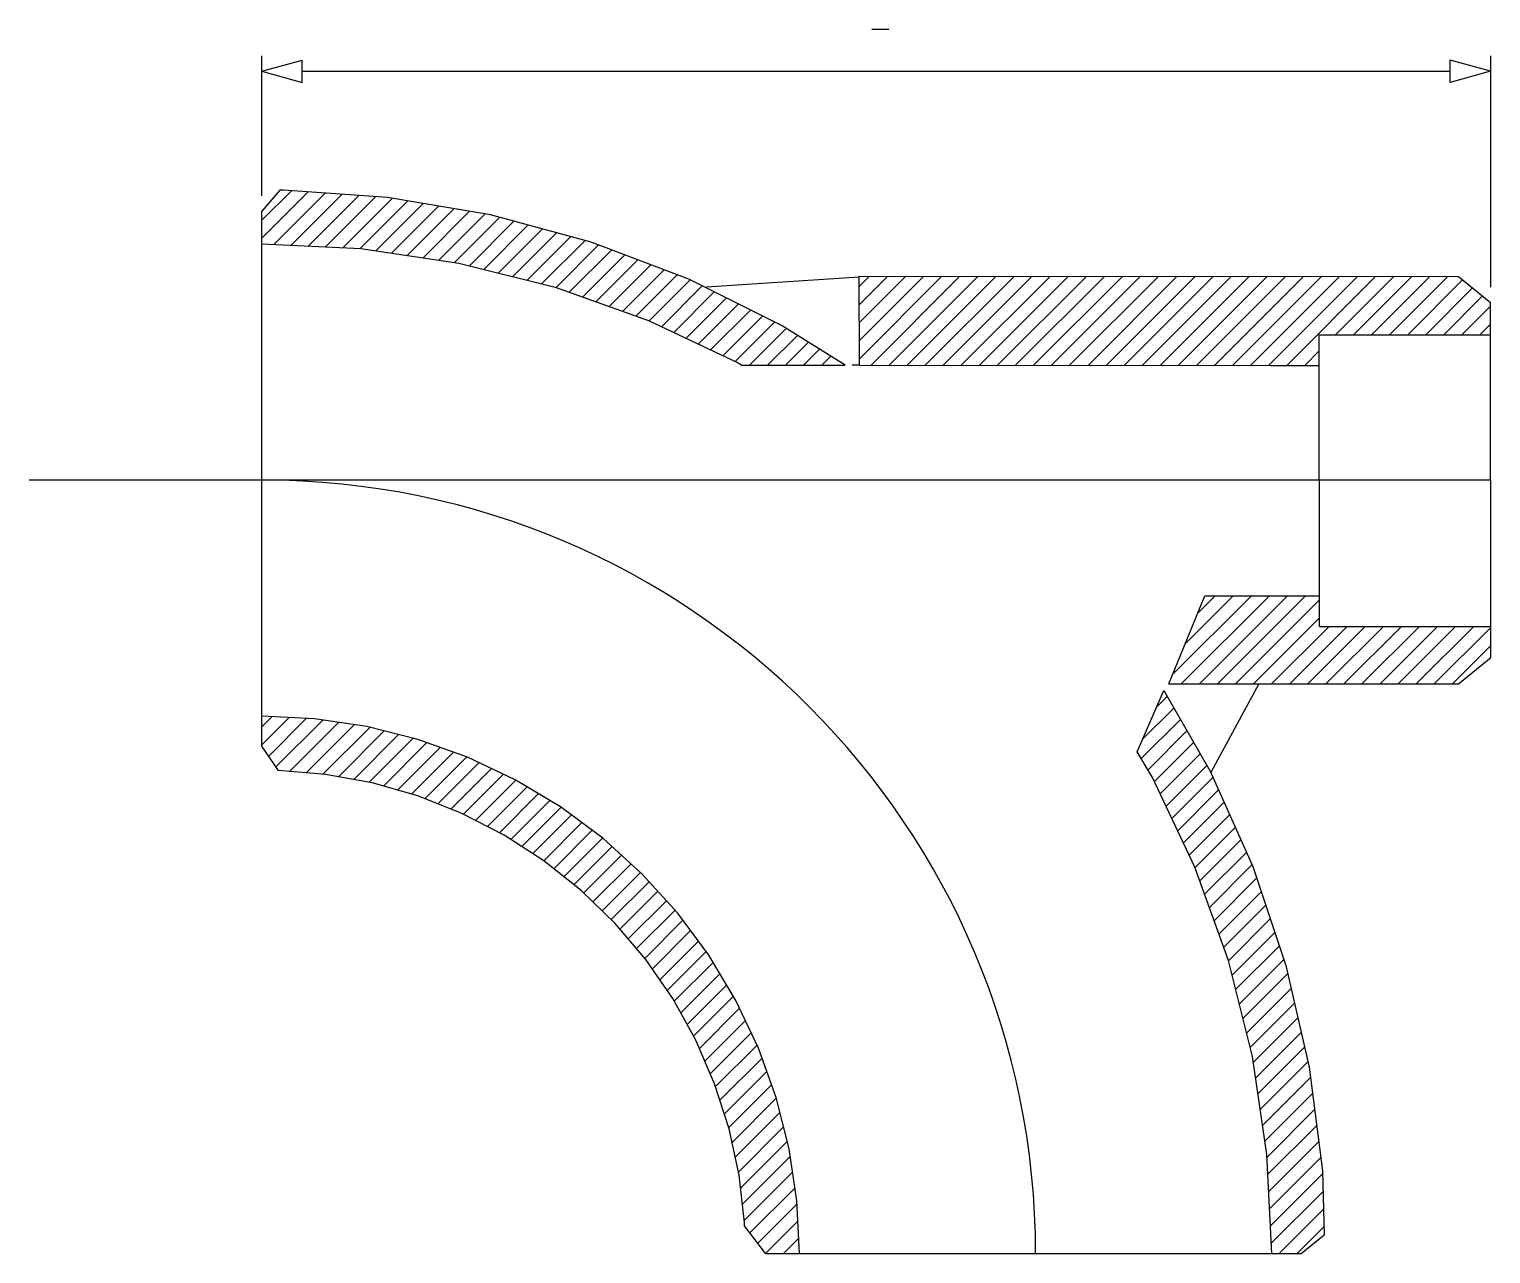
# Model space of a CAD drawing. Extents: x 461 to 1319, y 216 to 935.
import ezdxf

# ---------------------------------------------------------------- set-up
doc = ezdxf.new("R2010")
doc.units = 0
doc.header["$MEASUREMENT"] = 0
doc.layers.get('0').update_dxf_attribs({"linetype": 'CONTINUOUS'})
doc.layers.add('-1', color=7, linetype='CONTINUOUS')
doc.layers.add('1', color=7, linetype='CONTINUOUS')

msp = doc.modelspace()

# ---------------------------------------------------------------- linework, layer by layer
at = {"layer": '-1', "color": 3, "linetype": 'Continuous'}
for p, q in [((597.47, 909.9), (621.18, 916.46)), ((597.47, 909.9), (621.18, 903.35)), ((621.18, 903.35), (621.18, 916.46)), ((1318.39, 909.9), (1294.67, 916.46)), ((1294.67, 903.35), (1294.67, 916.46)), ((1318.39, 909.9), (1294.67, 903.35))]:
    msp.add_line(p, q, dxfattribs=at)
at = {"color": 7, "linetype": 'Continuous'}
for p, q in [((1217.89, 755.36), (1318.39, 755.36)), ((1189.38, 737.36), (1217.91, 737.36)), ((1182.93, 602.23), (1218.05, 602.23)), ((1218.07, 584.23), (1318.57, 584.23))]:
    msp.add_line(p, q, dxfattribs=at)
at = {"layer": '1', "color": 5, "linetype": 'Continuous'}
msp.add_line((955.3, 934.58), (965.3, 934.58), dxfattribs=at)
at = {"layer": '1', "color": 3, "linetype": 'Continuous'}
for p, q in [((597.47, 836.77), (597.47, 918.9)), ((1318.39, 918.9), (1318.39, 783.34)), ((621.18, 909.9), (1294.67, 909.9))]:
    msp.add_line(p, q, dxfattribs=at)
at = {"layer": '1', "color": 7, "linetype": 'Continuous'}
for p, q in [((608.03, 840.12), (597.51, 827.77)), ((610.16, 840.18), (608.03, 840.12)), ((671.26, 835.94), (610.16, 840.18)), ((731.66, 825.73), (671.26, 835.94)), ((597.51, 513.89), (597.51, 827.77)), ((790.77, 809.65), (731.66, 825.73)), ((597.51, 808.71), (655.59, 805.86)), ((848.01, 787.86), (790.77, 809.65)), ((655.59, 805.86), (713.12, 797.33)), ((713.12, 797.33), (769.53, 783.21)), ((948, 789.63), (1299.7, 789.55)), ((948.05, 737.41), (948, 789.63)), ((1299.7, 789.55), (1318.37, 774.34)), ((769.53, 783.21), (824.28, 763.62)), ((902.84, 760.56), (848.01, 787.86)), ((1318.59, 565.95), (1318.37, 774.34)), ((824.28, 763.62), (876.85, 738.76)), ((939.74, 737.42), (902.84, 760.56)), ((1218.07, 584.23), (1217.89, 755.36)), ((876.85, 738.76), (879.07, 737.43)), ((879.07, 737.43), (939.74, 737.42)), ((948.05, 737.41), (1189.38, 737.36)), ((1129.59, 550.49), (1150.82, 602.23)), ((1150.82, 602.23), (1182.93, 602.23)), ((1299.56, 550.45), (1318.59, 565.95)), ((1129.59, 550.49), (1299.56, 550.45)), ((1111.05, 510.66), (1126.67, 546.69)), ((1126.67, 546.69), (1153.85, 499.2)), ((628.42, 529.93), (597.51, 531.45)), ((659.02, 525.4), (628.42, 529.93)), ((689.04, 517.88), (659.02, 525.4)), ((718.18, 507.46), (689.04, 517.88)), ((607.12, 499.69), (597.51, 513.89)), ((746.15, 494.24), (718.18, 507.46)), ((1120.13, 495.51), (1111.05, 510.66)), ((634.77, 497.41), (607.12, 499.69)), ((1153.85, 499.2), (1178.91, 443.31)), ((662.16, 492.4), (634.77, 497.41)), ((688.92, 484.74), (662.16, 492.4)), ((772.69, 478.33), (746.15, 494.24)), ((1144.99, 442.95), (1120.13, 495.51)), ((714.81, 474.49), (688.92, 484.74)), ((739.57, 461.75), (714.81, 474.49)), ((797.55, 459.9), (772.69, 478.33)), ((762.96, 446.65), (739.57, 461.75)), ((820.48, 439.13), (797.55, 459.9)), ((784.76, 429.33), (762.96, 446.65)), ((841.26, 416.2), (820.48, 439.13)), ((1164.59, 388.2), (1144.99, 442.95)), ((1178.91, 443.31), (1198.38, 385.23)), ((804.75, 409.95), (784.76, 429.33)), ((859.69, 391.35), (841.26, 416.2)), ((822.75, 388.71), (804.75, 409.95)), ((838.58, 365.81), (822.75, 388.71)), ((875.6, 364.81), (859.69, 391.35)), ((1178.72, 331.79), (1164.59, 388.2)), ((1198.38, 385.23), (1212.06, 325.52)), ((852.09, 341.46), (838.58, 365.81)), ((888.84, 336.84), (875.6, 364.81)), ((863.14, 315.91), (852.09, 341.46)), ((899.27, 307.71), (888.84, 336.84)), ((1187.26, 274.27), (1178.72, 331.79)), ((1212.06, 325.52), (1219.82, 264.77)), ((871.64, 289.4), (863.14, 315.91)), ((906.79, 277.7), (899.27, 307.71)), ((877.5, 262.18), (871.64, 289.4)), ((911.33, 247.09), (906.79, 277.7)), ((1190.12, 216.19), (1187.26, 274.27)), ((880.67, 234.52), (877.5, 262.18)), ((1219.82, 264.77), (1220.91, 227)), ((912.85, 216.19), (911.33, 247.09)), ((880.7, 232.57), (880.67, 234.52)), ((893.09, 216.12), (880.7, 232.57)), ((1220.91, 227), (1207.3, 216.12)), ((1207.3, 216.12), (893.09, 216.12)), ((912.85, 216.12), (912.85, 216.19)), ((1190.11, 216.12), (1190.12, 216.19))]:
    msp.add_line(p, q, dxfattribs=at)
at = {"layer": '1', "color": 4, "linetype": 'Continuous'}
for p, q in [((597.51, 822.61), (614.77, 839.86)), ((597.51, 812), (624.69, 839.18)), ((604.48, 808.37), (634.6, 838.49)), ((614.59, 807.87), (644.52, 837.8)), ((624.7, 807.38), (654.44, 837.11)), ((634.82, 806.88), (664.36, 836.42)), ((644.93, 806.38), (674.02, 835.48)), ((655.04, 805.89), (683.09, 833.94)), ((664.32, 804.57), (692.17, 832.41)), ((673.56, 803.2), (701.24, 830.88)), ((682.8, 801.83), (710.31, 829.34)), ((692.03, 800.46), (719.38, 827.81)), ((701.27, 799.09), (728.46, 826.28)), ((710.51, 797.72), (737.05, 824.27)), ((719.2, 795.81), (745.39, 822)), ((727.69, 793.68), (753.73, 819.73)), ((736.17, 791.56), (762.07, 817.46)), ((744.65, 789.44), (770.41, 815.19)), ((753.13, 787.31), (778.75, 812.92)), ((761.61, 785.19), (787.08, 810.66)), ((770.05, 783.02), (795.06, 808.02)), ((777.86, 780.22), (802.74, 805.1)), ((785.68, 777.43), (810.42, 802.17)), ((793.49, 774.63), (818.1, 799.25)), ((801.3, 771.84), (825.78, 796.32)), ((809.11, 769.04), (833.46, 793.4)), ((816.92, 766.25), (841.15, 790.47)), ((948, 789.21), (858.36, 783.21)), ((948.01, 783.56), (954.08, 789.62)), ((948.02, 772.96), (964.68, 789.62)), ((948.03, 762.36), (975.29, 789.62)), ((948.04, 751.77), (985.89, 789.62)), ((948.05, 741.17), (996.49, 789.62)), ((954.9, 737.41), (1007.1, 789.61)), ((965.5, 737.41), (1017.7, 789.61)), ((976.11, 737.41), (1028.3, 789.61)), ((986.71, 737.41), (1038.91, 789.6)), ((997.28, 737.4), (1049.49, 789.62)), ((1007.88, 737.4), (1060.08, 789.6)), ((1018.48, 737.4), (1070.68, 789.6)), ((1029.09, 737.4), (1081.29, 789.6)), ((1039.69, 737.39), (1091.89, 789.59)), ((1050.3, 737.39), (1102.5, 789.59)), ((1060.86, 737.39), (1113.08, 789.61)), ((1071.47, 737.39), (1123.66, 789.59)), ((1082.26, 737.38), (1134.46, 789.58)), ((1092.86, 737.38), (1145.06, 789.58)), ((1103.47, 737.38), (1155.66, 789.58)), ((1114.07, 737.38), (1166.27, 789.58)), ((1124.64, 737.37), (1176.85, 789.59)), ((1135.24, 737.37), (1187.44, 789.57)), ((1145.84, 737.37), (1198.04, 789.57)), ((1156.45, 737.37), (1208.65, 789.57)), ((1167.05, 737.36), (1219.25, 789.56)), ((1177.66, 737.36), (1229.86, 789.56)), ((1188.22, 737.36), (1240.44, 789.58)), ((1198.83, 737.36), (1251.02, 789.56)), ((1227.43, 755.36), (1261.63, 789.55)), ((1238.04, 755.36), (1272.23, 789.55)), ((1248.65, 755.36), (1282.84, 789.55)), ((1259.25, 755.36), (1293.44, 789.55)), ((824.7, 763.42), (848.76, 787.48)), ((831.9, 760.01), (855.84, 783.96)), ((1269.82, 755.36), (1302.08, 787.61)), ((1280.43, 755.36), (1307.92, 782.85)), ((839.1, 756.61), (862.92, 780.43)), ((846.3, 753.2), (870.01, 776.9)), ((853.51, 749.8), (877.09, 773.38)), ((1291.04, 755.36), (1313.77, 778.09)), ((1301.64, 755.36), (1318.37, 772.09)), ((860.71, 746.39), (884.17, 769.85)), ((867.91, 742.99), (891.25, 766.33)), ((875.11, 739.58), (898.33, 762.8)), ((883.56, 737.43), (905.21, 759.07)), ((894.17, 737.43), (911.72, 754.98)), ((1312.25, 755.36), (1318.38, 761.49)), ((904.77, 737.42), (918.24, 750.9)), ((915.38, 737.42), (924.76, 746.81)), ((925.98, 737.42), (931.28, 742.72)), ((1209.43, 737.35), (1217.9, 745.82)), ((947.52, 737.41), (943.86, 737.41)), ((1318.48, 670.06), (460.93, 670.06)), ((1318.48, 670.06), (597.51, 670.06)), ((1131.83, 555.95), (1178.11, 602.23)), ((1136.97, 550.49), (1188.71, 602.23)), ((1139.22, 573.94), (1167.5, 602.23)), ((1146.6, 591.93), (1156.9, 602.23)), ((1147.58, 550.48), (1199.32, 602.23)), ((1158.18, 550.48), (1209.93, 602.23)), ((1168.79, 550.48), (1218.05, 599.74)), ((1179.39, 550.48), (1218.06, 589.15)), ((1189.99, 550.47), (1223.75, 584.23)), ((1200.6, 550.47), (1234.35, 584.23)), ((1211.2, 550.47), (1244.96, 584.23)), ((1221.81, 550.47), (1255.56, 584.22)), ((1232.41, 550.46), (1266.17, 584.22)), ((1243.01, 550.46), (1276.77, 584.22)), ((1253.62, 550.46), (1287.38, 584.22)), ((1264.22, 550.46), (1297.98, 584.21)), ((1274.83, 550.45), (1308.58, 584.21)), ((1285.43, 550.45), (1318.57, 583.59)), ((1296.04, 550.45), (1318.58, 572.99)), ((1182.41, 550.46), (1154.23, 498.44)), ((1122.33, 536.67), (1128.74, 543.08)), ((1114.21, 517.95), (1132.6, 536.33)), ((597.51, 525.37), (603.3, 531.16)), ((597.51, 514.76), (613.42, 530.67)), ((601.44, 508.09), (623.53, 530.17)), ((605.72, 501.76), (633.19, 529.23)), ((613.42, 498.85), (642.42, 527.86)), ((623.51, 498.34), (651.66, 526.49)), ((633.31, 497.53), (660.75, 524.97)), ((1113.48, 506.61), (1136.46, 529.59)), ((642.4, 496.01), (669.23, 522.84)), ((651.37, 494.37), (677.71, 520.72)), ((660.34, 492.74), (686.19, 518.59)), ((668.73, 490.52), (694.23, 516.03)), ((1117.45, 499.98), (1140.32, 522.84)), ((1121.24, 493.16), (1144.18, 516.09)), ((676.97, 488.16), (702.04, 513.23)), ((685.22, 485.8), (709.86, 510.44)), ((693.11, 483.08), (717.67, 507.64)), ((1124.65, 485.96), (1148.04, 509.35)), ((700.71, 480.08), (724.91, 504.28)), ((708.31, 477.07), (732.11, 500.87)), ((715.82, 473.97), (739.31, 497.47)), ((1128.05, 478.76), (1151.9, 502.6)), ((722.82, 470.37), (746.49, 494.03)), ((729.83, 466.77), (753.12, 490.06)), ((1131.46, 471.56), (1155.47, 495.57)), ((736.83, 463.16), (759.75, 486.09)), ((743.49, 459.22), (766.38, 482.11)), ((1134.87, 464.36), (1158.76, 488.25)), ((1138.27, 457.16), (1162.04, 480.92)), ((749.94, 455.06), (772.99, 478.11)), ((756.38, 450.9), (779.08, 473.59)), ((1141.68, 449.96), (1165.33, 473.6)), ((762.83, 446.74), (785.17, 469.08)), ((768.75, 442.05), (791.26, 464.56)), ((1145.07, 442.74), (1168.61, 466.28)), ((774.66, 437.35), (797.35, 460.05)), ((780.57, 432.66), (802.93, 455.02)), ((1147.86, 434.93), (1171.89, 458.96)), ((786.33, 427.81), (808.5, 449.98)), ((1150.66, 427.12), (1175.18, 451.63)), ((791.71, 422.59), (814.06, 444.94)), ((797.1, 417.37), (819.63, 439.89)), ((1153.46, 419.3), (1178.46, 444.31)), ((802.49, 412.15), (824.75, 434.41)), ((807.57, 406.62), (829.79, 428.85)), ((1156.25, 411.49), (1181.21, 436.45)), ((812.43, 400.88), (834.84, 423.28)), ((1159.05, 403.68), (1183.87, 428.51)), ((1161.84, 395.87), (1186.54, 420.57)), ((817.3, 395.14), (839.88, 417.72)), ((822.16, 389.4), (844.54, 411.78)), ((1164.63, 388.05), (1189.2, 412.62)), ((826.56, 383.19), (849.06, 405.69)), ((1166.75, 379.57), (1191.86, 404.68)), ((830.9, 376.92), (853.58, 399.6)), ((1168.88, 371.09), (1194.52, 396.73)), ((835.23, 370.65), (858.09, 393.51)), ((839.44, 364.25), (862.26, 387.07)), ((1171, 362.6), (1197.19, 388.79)), ((843.23, 357.43), (866.24, 380.44)), ((1173.13, 354.12), (1199.47, 380.47)), ((847.01, 350.61), (870.21, 373.81)), ((1175.25, 345.64), (1201.45, 371.84)), ((850.8, 343.79), (874.19, 367.18)), ((1177.38, 337.16), (1203.43, 363.21)), ((854.2, 336.58), (877.8, 360.18)), ((857.4, 329.18), (881.2, 352.98)), ((1179.23, 328.4), (1205.4, 354.58)), ((860.61, 321.78), (884.61, 345.78)), ((1180.6, 319.17), (1207.38, 345.95)), ((863.68, 314.24), (888.02, 338.58)), ((1181.97, 309.93), (1209.36, 337.32)), ((866.25, 306.21), (890.96, 330.92)), ((1183.34, 300.69), (1211.33, 328.69)), ((868.83, 298.18), (893.76, 323.1)), ((1184.71, 291.46), (1212.82, 319.57)), ((871.4, 290.15), (896.55, 315.29)), ((1186.08, 282.22), (1214.02, 310.17)), ((873.35, 281.48), (899.33, 307.46)), ((1187.33, 272.86), (1215.22, 300.76)), ((875.23, 272.76), (901.45, 298.98)), ((877.11, 264.03), (903.58, 290.5)), ((1187.83, 262.76), (1216.42, 291.36)), ((878.36, 254.68), (905.7, 282.02)), ((1188.32, 252.65), (1217.63, 281.95)), ((879.45, 245.16), (907.46, 273.17)), ((1188.82, 242.54), (1218.83, 272.55)), ((880.54, 235.64), (908.83, 263.93)), ((1189.32, 232.43), (1219.87, 262.98)), ((883.87, 228.36), (910.2, 254.7)), ((1189.81, 222.32), (1220.17, 252.68)), ((888.42, 222.31), (911.42, 245.31)), ((1194.22, 216.12), (1220.47, 242.37)), ((892.98, 216.26), (911.92, 235.2)), ((1204.82, 216.12), (1220.77, 232.06)), ((903.44, 216.12), (912.42, 225.09))]:
    msp.add_line(p, q, dxfattribs=at)
msp.add_arc((597.55, 216.15), 453.94, 0.00983, 89.93666, dxfattribs=at)

doc.saveas('drawing.dxf')
